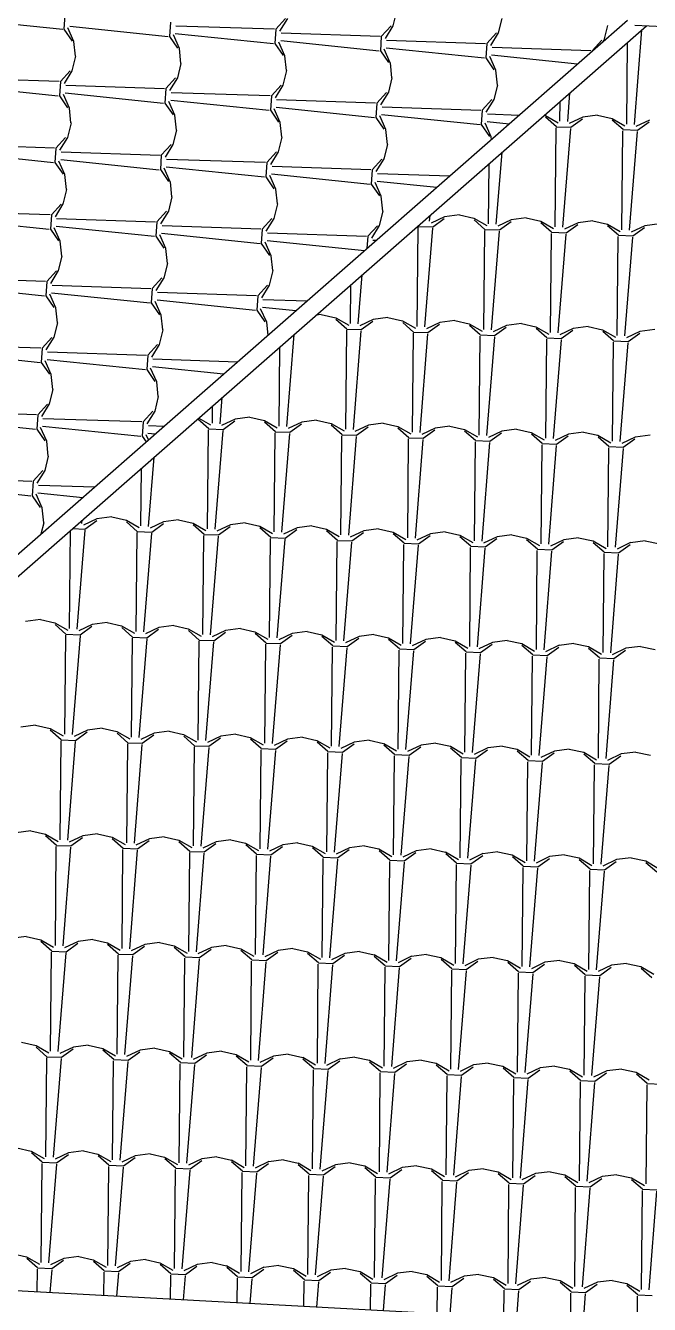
# Model space of a CAD drawing. Extents: x 1037 to 14540, y 1034 to 18285.
# Drawn here: x 6200 to 6424.3, y 1272.2 to 1731.7 of the extents above; entities that cross this region are included whole.
import ezdxf

# ---------------------------------------------------------------- set-up
doc = ezdxf.new("R2010")
doc.units = 0
doc.header["$LTSCALE"] = 100
doc.header["$MEASUREMENT"] = 0
doc.layers.get('0').update_dxf_attribs({"color": 240, "linetype": 'CONTINUOUS'})
doc.layers.add('proiezioni', color=252, linetype='CONTINUOUS')
doc.layers.add('retini copertura', color=32, linetype='CONTINUOUS')

# ---------------------------------------------------------------- blocks, each defined once
blk = doc.blocks.new('*X1851')
at = {"color": 0}
for p, q in [((8.3858, 17.3274), (8.7397, 17.2908)), ((8.7477, 17.3425), (8.7441, 17.2909)), ((9.5059, 17.2908), (9.5407, 17.329)), ((9.5474, 17.3294), (9.5192, 17.2838)), ((9.9394, 17.3556), (9.9265, 17.3035)), ((10.3185, 17.3297), (10.3056, 17.2776)), ((8.7441, 17.2909), (8.7734, 17.2483)), ((8.78, 17.247), (8.7582, 17.2961)), ((8.7649, 17.3016), (9.1188, 17.2649)), ((9.1268, 17.3166), (9.1233, 17.265)), ((9.1457, 17.3033), (9.5013, 17.2916)), ((9.5059, 17.2908), (9.5024, 17.2392)), ((9.5249, 17.2775), (9.8804, 17.2657)), ((9.885, 17.2649), (9.9198, 17.3032)), ((9.9265, 17.3035), (9.8983, 17.2579)), ((10.2641, 17.2391), (10.2989, 17.2773)), ((10.3056, 17.2777), (10.2774, 17.232)), ((10.6976, 17.3039), (10.6848, 17.2518)), ((8.7857, 17.1937), (8.78, 17.247)), ((9.1233, 17.265), (9.1525, 17.2224)), ((9.1591, 17.2212), (9.1374, 17.2702)), ((9.1441, 17.2757), (9.4979, 17.2391)), ((9.5024, 17.2392), (9.5316, 17.1965)), ((9.5382, 17.1953), (9.5165, 17.2444)), ((9.5232, 17.2499), (9.877, 17.2132)), ((9.885, 17.2649), (9.8815, 17.2133)), ((9.904, 17.2516), (10.2595, 17.2399)), ((10.2641, 17.2391), (10.2606, 17.1875)), ((10.6433, 17.2132), (10.6781, 17.2515)), ((10.6847, 17.2518), (10.6803, 17.2446)), ((8.7857, 17.1937), (8.7728, 17.1416)), ((9.1648, 17.1679), (9.1591, 17.2212)), ((9.5439, 17.142), (9.5382, 17.1953)), ((9.8815, 17.2133), (9.9108, 17.1707)), ((9.9173, 17.1695), (9.8956, 17.2185)), ((9.9023, 17.224), (10.2561, 17.1874)), ((10.2606, 17.1875), (10.2899, 17.1448)), ((10.2965, 17.1436), (10.2747, 17.1926)), ((10.2814, 17.1982), (10.5906, 17.1661)), ((10.2831, 17.2258), (10.6386, 17.214)), ((10.6433, 17.2132), (10.6432, 17.2121)), ((8.7313, 17.103), (8.7661, 17.1413)), ((8.7728, 17.1416), (8.7446, 17.096)), ((9.1648, 17.1678), (9.1519, 17.1158)), ((9.5439, 17.142), (9.5311, 17.0899)), ((9.923, 17.1161), (9.9174, 17.1695)), ((10.3022, 17.0903), (10.2965, 17.1436)), ((8.3712, 17.1156), (8.7267, 17.1038)), ((8.7313, 17.1031), (8.7278, 17.0515)), ((9.1105, 17.0772), (9.1452, 17.1155)), ((9.1519, 17.1158), (9.1237, 17.0702)), ((9.923, 17.1161), (9.9102, 17.0641)), ((8.3695, 17.088), (8.7233, 17.0514)), ((8.7278, 17.0515), (8.7571, 17.0088)), ((8.7636, 17.0076), (8.7419, 17.0566)), ((8.7486, 17.0621), (9.1025, 17.0255)), ((8.7503, 17.0897), (9.1058, 17.078)), ((9.1104, 17.0772), (9.1069, 17.0256)), ((9.1294, 17.0639), (9.4849, 17.0521)), ((9.4896, 17.0513), (9.486, 16.9997)), ((9.4896, 17.0513), (9.5244, 17.0896)), ((9.531, 17.0899), (9.5028, 17.0443)), ((9.8687, 17.0255), (9.9035, 17.0637)), ((9.9102, 17.0641), (9.8819, 17.0185)), ((10.3022, 17.0903), (10.2893, 17.0382)), ((8.7693, 16.9543), (8.7637, 17.0076)), ((9.1069, 17.0256), (9.1362, 16.983)), ((9.1428, 16.9817), (9.121, 17.0308)), ((9.1277, 17.0363), (9.4816, 16.9996)), ((9.5219, 16.9559), (9.5001, 17.0049)), ((9.5069, 17.0104), (9.8607, 16.9738)), ((9.5085, 17.038), (9.8641, 17.0263)), ((9.8687, 17.0255), (9.8652, 16.9739)), ((9.8876, 17.0122), (10.2432, 17.0004)), ((10.2478, 16.9996), (10.2826, 17.0379)), ((10.2893, 17.0382), (10.2611, 16.9926)), ((9.1485, 16.9284), (9.1428, 16.9817)), ((9.486, 16.9997), (9.5153, 16.9571)), ((9.5276, 16.9025), (9.5219, 16.9559)), ((9.8652, 16.9739), (9.8944, 16.9312)), ((9.901, 16.93), (9.8793, 16.9791)), ((9.886, 16.9846), (10.2398, 16.9479)), ((10.2478, 16.9996), (10.2443, 16.948)), ((10.2651, 16.9587), (10.3444, 16.9505)), ((10.2668, 16.9863), (10.381, 16.9825)), ((8.7694, 16.9543), (8.7565, 16.9022)), ((9.1485, 16.9284), (9.1356, 16.8763)), ((9.9067, 16.8767), (9.901, 16.93)), ((10.2443, 16.948), (10.2736, 16.9054)), ((10.2801, 16.9042), (10.2584, 16.9532)), ((8.3548, 16.8762), (8.7104, 16.8644)), ((8.715, 16.8636), (8.7115, 16.812)), ((8.715, 16.8636), (8.7498, 16.9019)), ((8.7565, 16.9022), (8.7283, 16.8566)), ((9.0941, 16.8377), (9.1289, 16.876)), ((9.1356, 16.8763), (9.1074, 16.8307)), ((9.5276, 16.9025), (9.5147, 16.8505)), ((9.9067, 16.8767), (9.8939, 16.8246)), ((10.2811, 16.8951), (10.2802, 16.9042)), ((8.3532, 16.8486), (8.707, 16.8119)), ((8.7473, 16.7682), (8.7256, 16.8172)), ((8.7323, 16.8227), (9.0861, 16.7861)), ((8.7339, 16.8503), (9.0895, 16.8386)), ((9.0941, 16.8378), (9.0906, 16.7862)), ((9.1131, 16.8244), (9.4686, 16.8127)), ((9.4732, 16.8119), (9.508, 16.8502)), ((9.5147, 16.8505), (9.4865, 16.8049)), ((9.8524, 16.786), (9.8872, 16.8243)), ((9.8938, 16.8246), (9.8656, 16.779)), ((8.7115, 16.812), (8.7407, 16.7694)), ((9.0906, 16.7862), (9.1199, 16.7435)), ((9.1264, 16.7423), (9.1047, 16.7913)), ((9.1114, 16.7968), (9.4653, 16.7602)), ((9.4732, 16.8119), (9.4697, 16.7603)), ((9.4922, 16.7986), (9.8477, 16.7868)), ((9.8524, 16.786), (9.8488, 16.7344)), ((9.8713, 16.7727), (10.1315, 16.7641)), ((8.753, 16.7148), (8.7473, 16.7682)), ((9.1321, 16.689), (9.1265, 16.7423)), ((9.4697, 16.7603), (9.499, 16.7177)), ((9.5056, 16.7164), (9.4838, 16.7655)), ((9.4905, 16.771), (9.8444, 16.7343)), ((9.8488, 16.7344), (9.8781, 16.6918)), ((9.8847, 16.6906), (9.8629, 16.7396)), ((9.8697, 16.7451), (10.0844, 16.7229)), ((8.753, 16.7148), (8.7402, 16.6627)), ((9.1321, 16.689), (9.1193, 16.6369)), ((9.5113, 16.6631), (9.5056, 16.7164)), ((9.8904, 16.6372), (9.8847, 16.6906)), ((8.3385, 16.6367), (8.694, 16.625)), ((8.6987, 16.6242), (8.7335, 16.6624)), ((8.7401, 16.6628), (8.7119, 16.6171)), ((9.0778, 16.5983), (9.1126, 16.6366)), ((9.1193, 16.6369), (9.091, 16.5913)), ((9.5113, 16.6631), (9.4984, 16.611)), ((9.8904, 16.6372), (9.8775, 16.5852)), ((8.3369, 16.6091), (8.6907, 16.5725)), ((8.6987, 16.6242), (8.6952, 16.5726)), ((8.7176, 16.6109), (9.0731, 16.5991)), ((9.0778, 16.5983), (9.0743, 16.5467)), ((9.4569, 16.5724), (9.4917, 16.6107)), ((9.4984, 16.611), (9.4702, 16.5654)), ((8.6951, 16.5726), (8.7244, 16.5299)), ((8.731, 16.5287), (8.7092, 16.5777)), ((8.716, 16.5833), (9.0698, 16.5466)), ((9.0743, 16.5467), (9.1035, 16.5041)), ((9.1101, 16.5029), (9.0884, 16.5519)), ((9.0951, 16.5574), (9.4489, 16.5208)), ((9.0967, 16.585), (9.4523, 16.5733)), ((9.4569, 16.5725), (9.4534, 16.5209)), ((9.4758, 16.5591), (9.8314, 16.5474)), ((9.836, 16.5466), (9.833, 16.5028)), ((9.836, 16.5466), (9.8708, 16.5849)), ((9.8775, 16.5852), (9.8493, 16.5396)), ((8.7367, 16.4754), (8.731, 16.5287)), ((9.1158, 16.4495), (9.1101, 16.5029)), ((9.4534, 16.5209), (9.4827, 16.4782)), ((9.4892, 16.477), (9.4675, 16.526)), ((9.4742, 16.5315), (9.8245, 16.4953)), ((9.855, 16.5333), (9.8674, 16.5329)), ((8.7367, 16.4754), (8.7238, 16.4233)), ((9.4949, 16.4237), (9.4892, 16.477)), ((8.6823, 16.3847), (8.7171, 16.423)), ((8.7238, 16.4233), (8.6956, 16.3777)), ((9.1158, 16.4495), (9.1029, 16.3974)), ((9.4949, 16.4237), (9.4821, 16.3716)), ((8.3205, 16.3697), (8.6744, 16.333)), ((8.3222, 16.3973), (8.6777, 16.3855)), ((8.6823, 16.3847), (8.6788, 16.3331)), ((8.7013, 16.3714), (9.0568, 16.3597)), ((9.0615, 16.3589), (9.0579, 16.3073)), ((9.0615, 16.3589), (9.0963, 16.3971)), ((9.1029, 16.3975), (9.0747, 16.3518)), ((9.4406, 16.333), (9.4754, 16.3713)), ((9.482, 16.3716), (9.4538, 16.326)), ((8.6788, 16.3331), (8.7081, 16.2905)), ((8.7147, 16.2893), (8.6929, 16.3383)), ((8.6996, 16.3438), (9.0535, 16.3072)), ((9.0938, 16.2634), (9.072, 16.3124)), ((9.0788, 16.318), (9.4326, 16.2813)), ((9.0804, 16.3456), (9.4359, 16.3338)), ((9.4406, 16.333), (9.4371, 16.2814)), ((9.4595, 16.3197), (9.618, 16.3145)), ((8.7203, 16.2359), (8.7147, 16.2893)), ((9.0579, 16.3073), (9.0872, 16.2646)), ((9.4371, 16.2814), (9.4663, 16.2388)), ((9.4729, 16.2376), (9.4511, 16.2866)), ((9.4579, 16.2921), (9.5782, 16.2796)), ((8.7204, 16.2359), (8.7075, 16.1839)), ((9.0995, 16.2101), (9.0938, 16.2634)), ((9.4778, 16.1917), (9.4729, 16.2376)), ((8.666, 16.1453), (8.7008, 16.1835)), ((8.7075, 16.1839), (8.6793, 16.1383)), ((9.0995, 16.2101), (9.0866, 16.158)), ((8.3042, 16.1302), (8.658, 16.0936)), ((8.3058, 16.1578), (8.6614, 16.1461)), ((8.666, 16.1453), (8.6625, 16.0937)), ((8.6849, 16.132), (9.0405, 16.1202)), ((9.0451, 16.1194), (9.0799, 16.1577)), ((9.0866, 16.158), (9.0584, 16.1124)), ((8.6625, 16.0937), (8.6918, 16.051)), ((8.6983, 16.0498), (8.6766, 16.0989)), ((8.6833, 16.1044), (9.0372, 16.0677)), ((9.0451, 16.1194), (9.0416, 16.0678)), ((9.0641, 16.1061), (9.3685, 16.0961)), ((8.704, 15.9965), (8.6983, 16.0498)), ((9.0416, 16.0678), (9.0709, 16.0252)), ((9.0774, 16.024), (9.0557, 16.073)), ((9.0624, 16.0785), (9.3182, 16.052)), ((8.704, 15.9965), (8.6912, 15.9444)), ((9.0831, 15.9706), (9.0775, 16.024)), ((8.6911, 15.9444), (8.6629, 15.8988)), ((9.0832, 15.9706), (9.0703, 15.9186)), ((8.2895, 15.9184), (8.645, 15.9066)), ((8.6497, 15.9058), (8.6462, 15.8542)), ((8.6497, 15.9058), (8.6845, 15.9441)), ((9.0288, 15.88), (9.0636, 15.9182)), ((9.0703, 15.9186), (9.0421, 15.873)), ((8.2879, 15.8908), (8.6417, 15.8542)), ((8.6462, 15.8542), (8.6754, 15.8116)), ((8.682, 15.8104), (8.6602, 15.8594)), ((8.667, 15.8649), (9.0208, 15.8283)), ((8.6686, 15.8925), (9.0241, 15.8808)), ((9.0288, 15.88), (9.0253, 15.8284)), ((9.0477, 15.8667), (9.1044, 15.8648)), ((8.6877, 15.757), (8.682, 15.8104)), ((9.0253, 15.8284), (9.0394, 15.8079)), ((9.0476, 15.815), (9.0394, 15.8336)), ((9.0461, 15.8391), (9.072, 15.8364)), ((8.6877, 15.757), (8.6748, 15.705)), ((8.2731, 15.6789), (8.6287, 15.6672)), ((8.6334, 15.6664), (8.6681, 15.7047)), ((8.6748, 15.705), (8.6466, 15.6594)), ((8.2716, 15.6513), (8.6254, 15.6147)), ((8.6333, 15.6664), (8.6298, 15.6148)), ((8.6507, 15.6255), (8.812, 15.6088)), ((8.6523, 15.6531), (8.855, 15.6464)), ((8.6298, 15.6148), (8.6591, 15.5722)), ((8.6657, 15.5709), (8.6439, 15.62)), ((8.6714, 15.5176), (8.6657, 15.5709)), ((8.6714, 15.5176), (8.6613, 15.4768))]:
    blk.add_line(p, q, dxfattribs=at)
blk = doc.blocks.new('*X1853')
at = {"color": 0}
for p, q in [((10.7946, 16.948), (10.8219, 17.2888)), ((10.767, 16.9493), (10.7698, 17.2433)), ((10.5549, 16.9588), (10.5631, 17.0623)), ((10.5272, 16.96), (10.5279, 17.0315)), ((10.4714, 16.9819), (10.4748, 16.9812)), ((10.4748, 16.9812), (10.5211, 16.954)), ((10.5143, 16.9406), (10.4752, 16.9745)), ((10.609, 16.9752), (10.5605, 16.9523)), ((10.566, 16.9383), (10.6079, 16.9686)), ((10.6622, 16.9821), (10.609, 16.9752)), ((10.6622, 16.9821), (10.7145, 16.9704)), ((10.7145, 16.9704), (10.7608, 16.9433)), ((10.7541, 16.9299), (10.715, 16.9638)), ((10.8488, 16.9644), (10.8003, 16.9416)), ((10.8058, 16.9276), (10.8477, 16.9578)), ((10.5103, 16.5804), (10.5137, 16.9361)), ((10.5143, 16.9406), (10.566, 16.9383)), ((10.5379, 16.5791), (10.5662, 16.9337)), ((10.75, 16.5697), (10.7534, 16.9254)), ((10.7541, 16.9299), (10.8058, 16.9276)), ((10.7776, 16.5684), (10.806, 16.923)), ((10.2981, 16.5899), (10.3188, 16.8484)), ((10.2705, 16.5911), (10.2726, 16.8079)), ((10.0584, 16.6006), (10.0601, 16.6218)), ((10.1125, 16.617), (10.064, 16.5941)), ((10.0695, 16.5801), (10.1114, 16.6104)), ((10.1657, 16.6239), (10.1125, 16.617)), ((10.1657, 16.6239), (10.218, 16.6123)), ((10.218, 16.6123), (10.2643, 16.5852)), ((10.2576, 16.5717), (10.2185, 16.6056)), ((10.3523, 16.6063), (10.3037, 16.5834)), ((10.3092, 16.5694), (10.3512, 16.5997)), ((10.4054, 16.6132), (10.3523, 16.6063)), ((10.4054, 16.6132), (10.4578, 16.6015)), ((10.4578, 16.6016), (10.5041, 16.5744)), ((10.4973, 16.561), (10.4583, 16.5949)), ((10.592, 16.5956), (10.5435, 16.5727)), ((10.549, 16.5587), (10.591, 16.589)), ((10.6452, 16.6025), (10.592, 16.5955)), ((10.6452, 16.6025), (10.6976, 16.5908)), ((10.6976, 16.5908), (10.7438, 16.5637)), ((10.885, 16.5917), (10.8318, 16.5848)), ((10.0138, 16.2222), (10.0172, 16.578)), ((10.0178, 16.5825), (10.0165, 16.5836)), ((10.0178, 16.5825), (10.0695, 16.5802)), ((10.0414, 16.221), (10.0697, 16.5756)), ((10.2535, 16.2115), (10.2569, 16.5672)), ((10.2576, 16.5717), (10.3092, 16.5694)), ((10.2811, 16.2102), (10.3095, 16.5648)), ((10.4933, 16.2008), (10.4967, 16.5565)), ((10.4973, 16.561), (10.549, 16.5587)), ((10.5209, 16.1995), (10.5492, 16.5541)), ((10.7371, 16.5503), (10.698, 16.5842)), ((10.733, 16.19), (10.7365, 16.5458)), ((10.7371, 16.5503), (10.7888, 16.548)), ((10.7606, 16.1888), (10.789, 16.5434)), ((10.8318, 16.5848), (10.7833, 16.5619)), ((10.7888, 16.548), (10.8307, 16.5782)), ((9.8016, 16.2317), (9.8157, 16.4079)), ((9.774, 16.233), (9.7753, 16.3725)), ((9.6692, 16.2658), (9.6507, 16.2633)), ((9.6692, 16.2658), (9.7215, 16.2541)), ((9.7215, 16.2541), (9.7678, 16.227)), ((9.7611, 16.2136), (9.722, 16.2474)), ((9.8557, 16.2481), (9.8072, 16.2252)), ((9.8127, 16.2113), (9.8547, 16.2415)), ((9.9089, 16.255), (9.8558, 16.2481)), ((9.9089, 16.255), (9.9613, 16.2434)), ((9.9613, 16.2434), (10.0076, 16.2163)), ((10.0008, 16.2028), (9.9618, 16.2367)), ((10.0955, 16.2374), (10.047, 16.2145)), ((10.0525, 16.2005), (10.0944, 16.2308)), ((10.1487, 16.2443), (10.0955, 16.2374)), ((10.1487, 16.2443), (10.2011, 16.2327)), ((10.2011, 16.2327), (10.2473, 16.2055)), ((10.2406, 16.1921), (10.2015, 16.226)), ((10.3353, 16.2267), (10.2868, 16.2038)), ((10.2923, 16.1898), (10.3342, 16.2201)), ((10.3885, 16.2336), (10.3353, 16.2266)), ((10.3885, 16.2336), (10.4408, 16.2219)), ((10.4408, 16.2219), (10.4871, 16.1948)), ((10.6282, 16.2228), (10.575, 16.2159)), ((10.6282, 16.2228), (10.6806, 16.2112)), ((9.5449, 15.8628), (9.5713, 16.1939)), ((9.757, 15.8533), (9.7604, 16.2091)), ((9.7611, 16.2136), (9.8127, 16.2113)), ((9.7846, 15.8521), (9.813, 16.2067)), ((9.9968, 15.8426), (10.0002, 16.1983)), ((10.0008, 16.2028), (10.0525, 16.2005)), ((10.0244, 15.8413), (10.0527, 16.1959)), ((10.2365, 15.8319), (10.24, 16.1876)), ((10.2406, 16.1921), (10.2923, 16.1898)), ((10.2641, 15.8306), (10.2925, 16.1852)), ((10.4804, 16.1814), (10.4413, 16.2153)), ((10.4763, 15.8212), (10.4797, 16.1769)), ((10.4804, 16.1814), (10.532, 16.1791)), ((10.5039, 15.8199), (10.5323, 16.1745)), ((10.575, 16.2159), (10.5265, 16.193)), ((10.532, 16.1791), (10.574, 16.2093)), ((10.6806, 16.2112), (10.7268, 16.1841)), ((10.7201, 16.1707), (10.681, 16.2045)), ((10.8148, 16.2052), (10.7663, 16.1823)), ((10.7718, 16.1683), (10.8137, 16.1986)), ((10.868, 16.2121), (10.8148, 16.2052)), ((9.5173, 15.8641), (9.52, 16.149)), ((10.7161, 15.8104), (10.7195, 16.1661)), ((10.7201, 16.1707), (10.7718, 16.1683)), ((10.7437, 15.8092), (10.772, 16.1638)), ((9.3051, 15.8735), (9.3126, 15.9674)), ((9.2775, 15.8748), (9.2781, 15.9371)), ((9.2646, 15.8554), (9.2255, 15.8893)), ((9.2286, 15.8938), (9.2713, 15.8688)), ((9.2646, 15.8554), (9.3162, 15.8531)), ((9.3592, 15.8899), (9.3107, 15.8671)), ((9.3162, 15.8531), (9.3582, 15.8833)), ((9.4124, 15.8969), (9.3592, 15.8899)), ((9.4124, 15.8969), (9.4648, 15.8852)), ((9.4648, 15.8852), (9.5111, 15.8581)), ((9.5043, 15.8447), (9.4653, 15.8786)), ((9.599, 15.8792), (9.5505, 15.8563)), ((9.556, 15.8424), (9.5979, 15.8726)), ((9.6522, 15.8861), (9.599, 15.8792)), ((9.6522, 15.8861), (9.7045, 15.8745)), ((9.7046, 15.8745), (9.7508, 15.8474)), ((9.7441, 15.8339), (9.705, 15.8678)), ((9.8388, 15.8685), (9.7903, 15.8456)), ((9.7958, 15.8316), (9.8377, 15.8619)), ((9.892, 15.8754), (9.8388, 15.8685)), ((9.8919, 15.8754), (9.9443, 15.8638)), ((9.9443, 15.8638), (9.9906, 15.8366)), ((9.9838, 15.8232), (9.9448, 15.8571)), ((10.0785, 15.8578), (10.03, 15.8349)), ((10.1317, 15.8647), (10.0785, 15.8578)), ((10.1317, 15.8647), (10.1841, 15.853)), ((10.1841, 15.853), (10.2303, 15.8259)), ((10.3715, 15.8539), (10.3183, 15.847)), ((10.3715, 15.8539), (10.4238, 15.8423)), ((9.2605, 15.4952), (9.2639, 15.8509)), ((9.2881, 15.4939), (9.3165, 15.8485)), ((9.5003, 15.4845), (9.5037, 15.8402)), ((9.5043, 15.8447), (9.556, 15.8424)), ((9.5279, 15.4832), (9.5562, 15.8378)), ((9.74, 15.4737), (9.7435, 15.8294)), ((9.7441, 15.8339), (9.7958, 15.8316)), ((9.7676, 15.4724), (9.796, 15.827)), ((9.9798, 15.463), (9.9832, 15.8187)), ((9.9838, 15.8232), (10.0355, 15.8209)), ((10.0074, 15.4617), (10.0358, 15.8163)), ((10.0355, 15.8209), (10.0775, 15.8512)), ((10.2236, 15.8125), (10.1845, 15.8464)), ((10.2195, 15.4523), (10.223, 15.808)), ((10.2236, 15.8125), (10.2753, 15.8102)), ((10.3183, 15.847), (10.2698, 15.8241)), ((10.2753, 15.8102), (10.3172, 15.8404)), ((10.4238, 15.8423), (10.4701, 15.8152)), ((10.4634, 15.8018), (10.4243, 15.8356)), ((10.558, 15.8363), (10.5095, 15.8134)), ((10.515, 15.7995), (10.557, 15.8297)), ((10.6112, 15.8432), (10.558, 15.8363)), ((10.6112, 15.8432), (10.6636, 15.8316)), ((10.6636, 15.8316), (10.7099, 15.8045)), ((10.7031, 15.791), (10.6641, 15.8249)), ((10.7978, 15.8256), (10.7493, 15.8027)), ((10.7548, 15.7887), (10.7967, 15.819)), ((10.851, 15.8325), (10.7978, 15.8256)), ((10.2472, 15.451), (10.2755, 15.8056)), ((10.4593, 15.4415), (10.4627, 15.7972)), ((10.4634, 15.8018), (10.515, 15.7995)), ((10.4869, 15.4403), (10.5153, 15.7949)), ((10.6991, 15.4308), (10.7025, 15.7865)), ((10.7031, 15.791), (10.7548, 15.7887)), ((10.7267, 15.4296), (10.755, 15.7842)), ((9.0484, 15.5046), (9.0683, 15.7534)), ((9.0208, 15.5059), (9.0228, 15.7136)), ((8.8627, 15.5318), (8.8142, 15.5089)), ((8.9159, 15.5387), (8.8627, 15.5318)), ((8.9159, 15.5387), (8.9683, 15.527)), ((8.764, 15.137), (8.7674, 15.49)), ((8.7753, 15.4969), (8.8197, 15.4949)), ((8.7916, 15.1357), (8.82, 15.4903)), ((8.8086, 15.5153), (8.8095, 15.5269)), ((8.8197, 15.4949), (8.8617, 15.5252)), ((8.9683, 15.5271), (9.0146, 15.4999)), ((9.0078, 15.4865), (8.9687, 15.5204)), ((9.0078, 15.4865), (9.0595, 15.4842)), ((9.1025, 15.5211), (9.054, 15.4982)), ((9.0595, 15.4842), (9.1014, 15.5145)), ((9.1557, 15.528), (9.1025, 15.521)), ((9.1557, 15.528), (9.208, 15.5163)), ((9.208, 15.5163), (9.2543, 15.4892)), ((9.2476, 15.4758), (9.2085, 15.5097)), ((9.3423, 15.5103), (9.2938, 15.4874)), ((9.2993, 15.4735), (9.3412, 15.5037)), ((9.3954, 15.5172), (9.3423, 15.5103)), ((9.3954, 15.5172), (9.4478, 15.5056)), ((9.4478, 15.5056), (9.4941, 15.4785)), ((9.4873, 15.4651), (9.4483, 15.4989)), ((9.582, 15.4996), (9.5335, 15.4767)), ((9.539, 15.4627), (9.581, 15.493)), ((9.6352, 15.5065), (9.582, 15.4996)), ((9.6352, 15.5065), (9.6876, 15.4949)), ((9.6876, 15.4949), (9.7338, 15.4677)), ((9.7271, 15.4543), (9.688, 15.4882)), ((9.8218, 15.4889), (9.7733, 15.466)), ((9.875, 15.4958), (9.8218, 15.4889)), ((9.875, 15.4958), (9.9273, 15.4841)), ((10.1147, 15.4851), (10.0615, 15.4781)), ((10.1147, 15.4851), (10.1671, 15.4734)), ((9.0038, 15.1263), (9.0072, 15.482)), ((9.0314, 15.125), (9.0597, 15.4796)), ((9.2435, 15.1156), (9.247, 15.4713)), ((9.2476, 15.4758), (9.2993, 15.4735)), ((9.2711, 15.1143), (9.2995, 15.4689)), ((9.4833, 15.1048), (9.4867, 15.4606)), ((9.4873, 15.4651), (9.539, 15.4627)), ((9.5109, 15.1035), (9.5393, 15.4581)), ((9.723, 15.0941), (9.7265, 15.4498)), ((9.7271, 15.4543), (9.7788, 15.452)), ((9.7507, 15.0928), (9.779, 15.4474)), ((9.7788, 15.452), (9.8207, 15.4823)), ((9.9273, 15.4841), (9.9736, 15.457)), ((9.9669, 15.4436), (9.9278, 15.4775)), ((9.9628, 15.0834), (9.9662, 15.4391)), ((9.9669, 15.4436), (10.0185, 15.4413)), ((10.0615, 15.4781), (10.013, 15.4553)), ((10.0185, 15.4413), (10.0605, 15.4715)), ((10.1671, 15.4734), (10.2134, 15.4463)), ((10.2066, 15.4329), (10.1675, 15.4668)), ((10.3013, 15.4674), (10.2528, 15.4445)), ((10.2583, 15.4306), (10.3002, 15.4608)), ((10.3545, 15.4743), (10.3013, 15.4674)), ((10.3545, 15.4743), (10.4068, 15.4627)), ((10.4068, 15.4627), (10.4531, 15.4356)), ((10.4464, 15.4221), (10.4073, 15.456)), ((10.5411, 15.4567), (10.4926, 15.4338)), ((10.4981, 15.4198), (10.54, 15.4501)), ((10.5942, 15.4636), (10.5411, 15.4567)), ((10.5942, 15.4636), (10.6466, 15.452)), ((10.6466, 15.452), (10.6929, 15.4248)), ((10.6861, 15.4114), (10.6471, 15.4453)), ((10.7808, 15.446), (10.7323, 15.4231)), ((10.7378, 15.4091), (10.7798, 15.4394)), ((10.834, 15.4529), (10.7808, 15.4459)), ((10.834, 15.4529), (10.8864, 15.4412)), ((9.9904, 15.0821), (10.0188, 15.4367)), ((10.2026, 15.0726), (10.206, 15.4284)), ((10.2066, 15.4329), (10.2583, 15.4306)), ((10.2302, 15.0714), (10.2585, 15.426)), ((10.4423, 15.0619), (10.4458, 15.4176)), ((10.4464, 15.4221), (10.4981, 15.4198)), ((10.4699, 15.0607), (10.4983, 15.4153)), ((10.6821, 15.0512), (10.6855, 15.4069)), ((10.6861, 15.4114), (10.7378, 15.4091)), ((10.7097, 15.0499), (10.738, 15.4045)), ((8.6592, 15.1698), (8.606, 15.1629)), ((8.6592, 15.1698), (8.7115, 15.1581)), ((8.7115, 15.1582), (8.7578, 15.131)), ((8.7511, 15.1176), (8.712, 15.1515)), ((8.7511, 15.1176), (8.8027, 15.1153)), ((8.8458, 15.1522), (8.7972, 15.1293)), ((8.8027, 15.1153), (8.8447, 15.1456)), ((8.8989, 15.1591), (8.8458, 15.1521)), ((8.8989, 15.1591), (8.9513, 15.1474)), ((8.9513, 15.1474), (8.9976, 15.1203)), ((8.9908, 15.1069), (8.9518, 15.1408)), ((9.0855, 15.1414), (9.037, 15.1185)), ((9.0425, 15.1046), (9.0845, 15.1348)), ((9.1387, 15.1483), (9.0855, 15.1414)), ((9.1387, 15.1483), (9.1911, 15.1367)), ((9.1911, 15.1367), (9.2373, 15.1096)), ((9.2306, 15.0962), (9.1915, 15.13)), ((9.3253, 15.1307), (9.2768, 15.1078)), ((9.2823, 15.0938), (9.3242, 15.1241)), ((9.3785, 15.1376), (9.3253, 15.1307)), ((9.3785, 15.1376), (9.4308, 15.126)), ((9.4308, 15.126), (9.4771, 15.0989)), ((9.4704, 15.0854), (9.4313, 15.1193)), ((9.565, 15.12), (9.5165, 15.0971)), ((9.6182, 15.1269), (9.565, 15.12)), ((9.6182, 15.1269), (9.6706, 15.1152)), ((8.747, 14.7574), (8.7505, 15.1131)), ((8.7746, 14.7561), (8.803, 15.1107)), ((8.9868, 14.7467), (8.9902, 15.1024)), ((8.9908, 15.1069), (9.0425, 15.1046)), ((9.0144, 14.7454), (9.0428, 15.1)), ((9.2265, 14.736), (9.23, 15.0917)), ((9.2306, 15.0962), (9.2823, 15.0939)), ((9.2542, 14.7346), (9.2825, 15.0892)), ((9.4663, 14.7252), (9.4697, 15.0809)), ((9.4704, 15.0854), (9.522, 15.0831)), ((9.4939, 14.7239), (9.5223, 15.0785)), ((9.522, 15.0831), (9.564, 15.1134)), ((9.6706, 15.1153), (9.7169, 15.0881)), ((9.7101, 15.0747), (9.671, 15.1086)), ((9.7101, 15.0747), (9.7618, 15.0724)), ((9.8048, 15.1093), (9.7563, 15.0864)), ((9.7618, 15.0724), (9.8037, 15.1027)), ((9.858, 15.1162), (9.8048, 15.1092)), ((9.858, 15.1162), (9.9103, 15.1045)), ((9.9103, 15.1045), (9.9566, 15.0774)), ((9.9499, 15.064), (9.9108, 15.0979)), ((10.0446, 15.0985), (9.996, 15.0756)), ((10.0016, 15.0617), (10.0435, 15.0919)), ((10.0977, 15.1054), (10.0446, 15.0985)), ((10.0977, 15.1054), (10.1501, 15.0938)), ((10.1501, 15.0938), (10.1964, 15.0667)), ((10.1896, 15.0533), (10.1506, 15.0871)), ((10.2843, 15.0878), (10.2358, 15.0649)), ((10.2413, 15.0509), (10.2833, 15.0812)), ((10.3375, 15.0947), (10.2843, 15.0878)), ((10.3375, 15.0947), (10.3899, 15.0831)), ((10.3899, 15.0831), (10.4361, 15.0559)), ((10.4294, 15.0425), (10.3903, 15.0764)), ((10.5241, 15.0771), (10.4756, 15.0542)), ((10.5773, 15.084), (10.5241, 15.077)), ((10.5773, 15.084), (10.6296, 15.0723)), ((10.6296, 15.0723), (10.6759, 15.0452)), ((10.817, 15.0732), (10.7638, 15.0663)), ((10.817, 15.0732), (10.8694, 15.0616)), ((9.7061, 14.7145), (9.7095, 15.0702)), ((9.7337, 14.7132), (9.762, 15.0678)), ((9.9458, 14.7038), (9.9493, 15.0595)), ((9.9499, 15.064), (10.0015, 15.0617)), ((9.9734, 14.7025), (10.0018, 15.0571)), ((10.1856, 14.693), (10.189, 15.0487)), ((10.1896, 15.0533), (10.2413, 15.0509)), ((10.2132, 14.6918), (10.2415, 15.0464)), ((10.4253, 14.6823), (10.4288, 15.038)), ((10.4294, 15.0425), (10.4811, 15.0402)), ((10.4529, 14.681), (10.4813, 15.0356)), ((10.4811, 15.0402), (10.523, 15.0705)), ((10.6692, 15.0318), (10.6301, 15.0657)), ((10.6651, 14.6716), (10.6685, 15.0273)), ((10.6692, 15.0318), (10.7208, 15.0295)), ((10.7638, 15.0663), (10.7153, 15.0435)), ((10.7208, 15.0295), (10.7628, 15.0597)), ((10.6927, 14.6703), (10.7211, 15.0249)), ((8.6422, 14.7902), (8.589, 14.7832)), ((8.6422, 14.7902), (8.6945, 14.7785)), ((8.6946, 14.7785), (8.7408, 14.7514)), ((8.7341, 14.738), (8.695, 14.7719)), ((8.8288, 14.7725), (8.7803, 14.7497)), ((8.7858, 14.7357), (8.8277, 14.7659)), ((8.882, 14.7794), (8.8288, 14.7725)), ((8.8819, 14.7794), (8.9343, 14.7678)), ((8.9343, 14.7678), (8.9806, 14.7407)), ((8.9738, 14.7273), (8.9348, 14.7611)), ((9.0685, 14.7618), (9.02, 14.7389)), ((9.0255, 14.725), (9.0675, 14.7552)), ((9.1217, 14.7687), (9.0685, 14.7618)), ((9.1217, 14.7687), (9.1741, 14.7571)), ((9.1741, 14.7571), (9.2203, 14.73)), ((9.2136, 14.7165), (9.1745, 14.7504)), ((9.3083, 14.7511), (9.2598, 14.7282)), ((9.3615, 14.758), (9.3083, 14.7511)), ((9.3615, 14.758), (9.4138, 14.7463)), ((8.73, 14.3778), (8.7335, 14.7335)), ((8.7341, 14.738), (8.7858, 14.7357)), ((8.7577, 14.3765), (8.786, 14.7311)), ((8.9698, 14.3671), (8.9732, 14.7228)), ((8.9739, 14.7273), (9.0255, 14.725)), ((8.9974, 14.3658), (9.0258, 14.7204)), ((9.2096, 14.3563), (9.213, 14.712)), ((9.2136, 14.7165), (9.2653, 14.7142)), ((9.2372, 14.355), (9.2655, 14.7096)), ((9.2653, 14.7142), (9.3072, 14.7445)), ((9.4138, 14.7464), (9.4601, 14.7192)), ((9.4534, 14.7058), (9.4143, 14.7397)), ((9.4534, 14.7058), (9.505, 14.7035)), ((9.548, 14.7404), (9.4995, 14.7175)), ((9.505, 14.7035), (9.547, 14.7338)), ((9.6012, 14.7473), (9.5481, 14.7403)), ((9.6012, 14.7473), (9.6536, 14.7356)), ((9.6536, 14.7356), (9.6999, 14.7085)), ((9.6931, 14.6951), (9.6541, 14.729)), ((9.7878, 14.7296), (9.7393, 14.7067)), ((9.7448, 14.6928), (9.7868, 14.723)), ((9.841, 14.7365), (9.7878, 14.7296)), ((9.841, 14.7365), (9.8933, 14.7249)), ((9.8934, 14.7249), (9.9396, 14.6978)), ((9.9329, 14.6844), (9.8938, 14.7182)), ((10.0276, 14.7189), (9.9791, 14.696)), ((9.9846, 14.682), (10.0265, 14.7123)), ((10.0808, 14.7258), (10.0276, 14.7189)), ((10.0808, 14.7258), (10.1331, 14.7142)), ((10.1331, 14.7142), (10.1794, 14.687)), ((10.1726, 14.6736), (10.1336, 14.7075)), ((10.2673, 14.7082), (10.2188, 14.6853)), ((10.3205, 14.7151), (10.2673, 14.7082)), ((10.3205, 14.7151), (10.3729, 14.7034)), ((10.5603, 14.7043), (10.5071, 14.6974)), ((10.5603, 14.7043), (10.6126, 14.6927)), ((9.4493, 14.3456), (9.4527, 14.7013)), ((9.4769, 14.3443), (9.5053, 14.6989)), ((9.6891, 14.3349), (9.6925, 14.6906)), ((9.6931, 14.6951), (9.7448, 14.6928)), ((9.7167, 14.3336), (9.745, 14.6882)), ((9.9288, 14.3241), (9.9323, 14.6799)), ((9.9329, 14.6844), (9.9846, 14.682)), ((9.9564, 14.3229), (9.9848, 14.6775)), ((10.1686, 14.3134), (10.172, 14.6691)), ((10.1727, 14.6736), (10.2243, 14.6713)), ((10.1962, 14.3121), (10.2246, 14.6667)), ((10.2243, 14.6713), (10.2663, 14.7016)), ((10.3729, 14.7035), (10.4191, 14.6763)), ((10.4124, 14.6629), (10.3733, 14.6968)), ((10.4084, 14.3027), (10.4118, 14.6584)), ((10.4124, 14.6629), (10.4641, 14.6606)), ((10.5071, 14.6974), (10.4586, 14.6746)), ((10.4641, 14.6606), (10.506, 14.6908)), ((10.6126, 14.6927), (10.6589, 14.6656)), ((10.6522, 14.6522), (10.6131, 14.6861)), ((10.7468, 14.6867), (10.6983, 14.6638)), ((10.7038, 14.6499), (10.7458, 14.6801)), ((10.8, 14.6936), (10.7469, 14.6867)), ((10.8, 14.6936), (10.8524, 14.682)), ((10.436, 14.3014), (10.4643, 14.656)), ((10.6481, 14.2919), (10.6515, 14.6477)), ((10.6522, 14.6522), (10.7038, 14.6499)), ((10.6757, 14.2907), (10.7041, 14.6453)), ((8.6252, 14.4105), (8.572, 14.4036)), ((8.6252, 14.4105), (8.6776, 14.3989)), ((8.6776, 14.3989), (8.7238, 14.3718)), ((8.7171, 14.3584), (8.678, 14.3923)), ((8.8118, 14.3929), (8.7633, 14.37)), ((8.7688, 14.3561), (8.8107, 14.3863)), ((8.865, 14.3998), (8.8118, 14.3929)), ((8.865, 14.3998), (8.9173, 14.3882)), ((8.9173, 14.3882), (8.9636, 14.3611)), ((9.0515, 14.3822), (9.003, 14.3593)), ((9.1047, 14.3891), (9.0515, 14.3822)), ((9.1047, 14.3891), (9.1571, 14.3774)), ((8.7131, 13.9982), (8.7165, 14.3539)), ((8.7171, 14.3584), (8.7688, 14.3561)), ((8.7407, 13.9969), (8.769, 14.3515)), ((8.9569, 14.3476), (8.9178, 14.3815)), ((8.9528, 13.9874), (8.9562, 14.3432)), ((8.9569, 14.3477), (9.0085, 14.3453)), ((8.9804, 13.9861), (9.0088, 14.3407)), ((9.0085, 14.3453), (9.0505, 14.3756)), ((9.1571, 14.3775), (9.2034, 14.3503)), ((9.1966, 14.3369), (9.1575, 14.3708)), ((9.1966, 14.3369), (9.2483, 14.3346)), ((9.2913, 14.3715), (9.2428, 14.3486)), ((9.2483, 14.3346), (9.2902, 14.3649)), ((9.3445, 14.3784), (9.2913, 14.3714)), ((9.3445, 14.3784), (9.3968, 14.3667)), ((9.3969, 14.3667), (9.4431, 14.3396)), ((9.4364, 14.3262), (9.3973, 14.3601)), ((9.5311, 14.3607), (9.4826, 14.3378)), ((9.4881, 14.3239), (9.53, 14.3541)), ((9.5843, 14.3676), (9.5311, 14.3607)), ((9.5842, 14.3676), (9.6366, 14.356)), ((9.6366, 14.356), (9.6829, 14.3289)), ((9.6761, 14.3155), (9.6371, 14.3493)), ((9.7708, 14.35), (9.7223, 14.3271)), ((9.7278, 14.3132), (9.7698, 14.3434)), ((9.824, 14.3569), (9.7708, 14.35)), ((9.824, 14.3569), (9.8764, 14.3453)), ((9.8764, 14.3453), (9.9226, 14.3182)), ((9.9159, 14.3047), (9.8768, 14.3386)), ((10.0106, 14.3393), (9.9621, 14.3164)), ((10.0638, 14.3462), (10.0106, 14.3393)), ((10.0638, 14.3462), (10.1161, 14.3345)), ((9.1926, 13.9767), (9.196, 14.3324)), ((9.2202, 13.9754), (9.2485, 14.33)), ((9.4323, 13.966), (9.4358, 14.3217)), ((9.4364, 14.3262), (9.4881, 14.3239)), ((9.4599, 13.9647), (9.4883, 14.3193)), ((9.6721, 13.9552), (9.6755, 14.311)), ((9.6761, 14.3155), (9.7278, 14.3132)), ((9.6997, 13.954), (9.7281, 14.3086)), ((9.9119, 13.9445), (9.9153, 14.3002)), ((9.9159, 14.3047), (9.9676, 14.3024)), ((9.9395, 13.9432), (9.9678, 14.2978)), ((9.9676, 14.3024), (10.0095, 14.3327)), ((10.1161, 14.3346), (10.1624, 14.3074)), ((10.1557, 14.294), (10.1166, 14.3279)), ((10.1557, 14.294), (10.2073, 14.2917)), ((10.2503, 14.3286), (10.2018, 14.3057)), ((10.2073, 14.2917), (10.2493, 14.322)), ((10.3035, 14.3355), (10.2503, 14.3285)), ((10.3035, 14.3355), (10.3559, 14.3238)), ((10.3559, 14.3238), (10.4022, 14.2967)), ((10.3954, 14.2833), (10.3563, 14.3172)), ((10.4901, 14.3178), (10.4416, 14.2949)), ((10.4471, 14.281), (10.489, 14.3112)), ((10.5433, 14.3247), (10.4901, 14.3178)), ((10.5433, 14.3247), (10.5956, 14.3131)), ((10.5957, 14.3131), (10.6419, 14.286)), ((10.6352, 14.2726), (10.5961, 14.3064)), ((10.7299, 14.3071), (10.6814, 14.2842)), ((10.6869, 14.2702), (10.7288, 14.3005)), ((10.7831, 14.314), (10.7299, 14.3071)), ((10.783, 14.314), (10.8354, 14.3024)), ((10.8354, 14.3024), (10.8817, 14.2752)), ((10.8749, 14.2618), (10.8359, 14.2957)), ((10.1516, 13.9338), (10.155, 14.2895)), ((10.1792, 13.9325), (10.2076, 14.2871)), ((10.3914, 13.9231), (10.3948, 14.2788)), ((10.3954, 14.2833), (10.4471, 14.281)), ((10.419, 13.9218), (10.4473, 14.2764)), ((10.6311, 13.9123), (10.6346, 14.268)), ((10.6352, 14.2726), (10.6869, 14.2702)), ((10.6587, 13.9111), (10.6871, 14.2657)), ((8.6082, 14.0309), (8.555, 14.024)), ((8.6082, 14.0309), (8.6606, 14.0193)), ((8.6606, 14.0193), (8.7069, 13.9922)), ((8.848, 14.0202), (8.7948, 14.0133)), ((8.848, 14.0202), (8.9003, 14.0085)), ((8.7001, 13.9788), (8.661, 14.0126)), ((8.6961, 13.6186), (8.6995, 13.9743)), ((8.7001, 13.9788), (8.7518, 13.9764)), ((8.7237, 13.6172), (8.752, 13.9718)), ((8.7948, 14.0133), (8.7463, 13.9904)), ((8.7518, 13.9764), (8.7937, 14.0067)), ((8.9004, 14.0086), (8.9466, 13.9814)), ((8.9399, 13.968), (8.9008, 14.0019)), ((9.0346, 14.0026), (8.986, 13.9797)), ((8.9916, 13.9657), (9.0335, 13.996)), ((9.0877, 14.0095), (9.0346, 14.0025)), ((9.0877, 14.0095), (9.1401, 13.9978)), ((9.1401, 13.9978), (9.1864, 13.9707)), ((9.1796, 13.9573), (9.1406, 13.9912)), ((9.2743, 13.9918), (9.2258, 13.969)), ((9.2313, 13.955), (9.2733, 13.9852)), ((9.3275, 13.9987), (9.2743, 13.9918)), ((9.3275, 13.9987), (9.3799, 13.9871)), ((9.3799, 13.9871), (9.4261, 13.96)), ((9.4194, 13.9466), (9.3803, 13.9805)), ((9.5141, 13.9811), (9.4656, 13.9582)), ((9.4711, 13.9443), (9.513, 13.9745)), ((9.5673, 13.988), (9.5141, 13.9811)), ((9.5673, 13.988), (9.6196, 13.9764)), ((9.6196, 13.9764), (9.6659, 13.9493)), ((9.6592, 13.9358), (9.6201, 13.9697)), ((9.7538, 13.9704), (9.7053, 13.9475)), ((9.807, 13.9773), (9.7538, 13.9704)), ((9.807, 13.9773), (9.8594, 13.9656)), ((8.9358, 13.6078), (8.9393, 13.9635)), ((8.9399, 13.968), (8.9916, 13.9657)), ((8.9634, 13.6065), (8.9918, 13.9611)), ((9.1756, 13.5971), (9.179, 13.9528)), ((9.1796, 13.9573), (9.2313, 13.955)), ((9.2032, 13.5958), (9.2316, 13.9504)), ((9.4154, 13.5864), (9.4188, 13.9421)), ((9.4194, 13.9466), (9.4711, 13.9443)), ((9.443, 13.5851), (9.4713, 13.9397)), ((9.6551, 13.5756), (9.6585, 13.9313)), ((9.6592, 13.9358), (9.7108, 13.9335)), ((9.6827, 13.5743), (9.7111, 13.9289)), ((9.7108, 13.9335), (9.7528, 13.9638)), ((9.8594, 13.9657), (9.9057, 13.9385)), ((9.8989, 13.9251), (9.8598, 13.959)), ((9.8989, 13.9251), (9.9506, 13.9228)), ((9.9936, 13.9597), (9.9451, 13.9368)), ((9.9506, 13.9228), (9.9925, 13.9531)), ((10.0468, 13.9666), (9.9936, 13.9596)), ((10.0468, 13.9666), (10.0991, 13.9549)), ((10.0992, 13.9549), (10.1454, 13.9278)), ((10.1387, 13.9144), (10.0996, 13.9483)), ((10.2334, 13.9489), (10.1848, 13.926)), ((10.1904, 13.9121), (10.2323, 13.9423)), ((10.2865, 13.9558), (10.2334, 13.9489)), ((10.2865, 13.9558), (10.3389, 13.9442)), ((10.3389, 13.9442), (10.3852, 13.9171)), ((10.3784, 13.9037), (10.3394, 13.9375)), ((10.4731, 13.9382), (10.4246, 13.9153)), ((10.4301, 13.9013), (10.4721, 13.9316)), ((10.5263, 13.9451), (10.4731, 13.9382)), ((10.5263, 13.9451), (10.5787, 13.9335)), ((10.5787, 13.9335), (10.6249, 13.9064)), ((10.6182, 13.8929), (10.5791, 13.9268)), ((10.7129, 13.9275), (10.6644, 13.9046)), ((10.7661, 13.9344), (10.7129, 13.9275)), ((10.7661, 13.9344), (10.8184, 13.9227)), ((10.8184, 13.9228), (10.8647, 13.8956)), ((9.8949, 13.5649), (9.8983, 13.9206)), ((9.9225, 13.5636), (9.9508, 13.9182)), ((10.1346, 13.5542), (10.1381, 13.9099)), ((10.1387, 13.9144), (10.1904, 13.9121)), ((10.1622, 13.5529), (10.1906, 13.9075)), ((10.3744, 13.5434), (10.3778, 13.8991)), ((10.3784, 13.9037), (10.4301, 13.9014)), ((10.402, 13.5422), (10.4303, 13.8968)), ((10.6141, 13.5327), (10.6176, 13.8884)), ((10.6182, 13.8929), (10.6699, 13.8906)), ((10.6418, 13.5315), (10.6701, 13.8861)), ((10.6699, 13.8906), (10.7118, 13.9209)), ((10.858, 13.8822), (10.8189, 13.9161)), ((8.5912, 13.6513), (8.6436, 13.6397)), ((8.6436, 13.6397), (8.6899, 13.6126)), ((8.6831, 13.5991), (8.6441, 13.633)), ((8.7778, 13.6337), (8.7293, 13.6108)), ((8.7348, 13.5968), (8.7768, 13.6271)), ((8.831, 13.6406), (8.7778, 13.6336)), ((8.831, 13.6406), (8.8833, 13.6289)), ((8.8834, 13.629), (8.9296, 13.6018)), ((8.9229, 13.5884), (8.8838, 13.6223)), ((9.0176, 13.623), (8.9691, 13.6001)), ((8.9746, 13.5861), (9.0165, 13.6164)), ((9.0708, 13.6298), (9.0176, 13.6229)), ((9.0708, 13.6298), (9.1231, 13.6182)), ((9.1231, 13.6182), (9.1694, 13.5911)), ((9.1627, 13.5777), (9.1236, 13.6116)), ((9.2573, 13.6122), (9.2088, 13.5893)), ((9.2143, 13.5754), (9.2563, 13.6056)), ((9.3105, 13.6191), (9.2573, 13.6122)), ((9.3105, 13.6191), (9.3629, 13.6075)), ((9.3629, 13.6075), (9.4092, 13.5804)), ((9.4024, 13.5669), (9.3633, 13.6008)), ((9.4971, 13.6015), (9.4486, 13.5786)), ((9.5503, 13.6084), (9.4971, 13.6015)), ((9.5503, 13.6084), (9.6026, 13.5967)), ((8.6791, 13.2389), (8.6825, 13.5947)), ((8.6831, 13.5991), (8.7348, 13.5968)), ((8.7067, 13.2376), (8.7351, 13.5922)), ((8.9188, 13.2282), (8.9223, 13.5839)), ((8.9229, 13.5884), (8.9746, 13.5861)), ((8.9465, 13.2269), (8.9748, 13.5815)), ((9.1586, 13.2175), (9.162, 13.5732)), ((9.1627, 13.5777), (9.2143, 13.5754)), ((9.1862, 13.2162), (9.2146, 13.5708)), ((9.3984, 13.2067), (9.4018, 13.5625)), ((9.4024, 13.567), (9.4541, 13.5646)), ((9.426, 13.2054), (9.4543, 13.56)), ((9.4541, 13.5646), (9.496, 13.5949)), ((9.6026, 13.5968), (9.6489, 13.5696)), ((9.6422, 13.5562), (9.6031, 13.5901)), ((9.6422, 13.5562), (9.6938, 13.5539)), ((9.7368, 13.5908), (9.6883, 13.5679)), ((9.6939, 13.5539), (9.7358, 13.5842)), ((9.79, 13.5977), (9.7369, 13.5907)), ((9.79, 13.5977), (9.8424, 13.586)), ((9.8424, 13.586), (9.8887, 13.5589)), ((9.8819, 13.5455), (9.8429, 13.5794)), ((9.9766, 13.58), (9.9281, 13.5572)), ((9.9336, 13.5432), (9.9756, 13.5734)), ((10.0298, 13.5869), (9.9766, 13.58)), ((10.0298, 13.5869), (10.0821, 13.5753)), ((10.0822, 13.5753), (10.1284, 13.5482)), ((10.1217, 13.5348), (10.0826, 13.5687)), ((10.2164, 13.5693), (10.1679, 13.5464)), ((10.1734, 13.5325), (10.2153, 13.5627)), ((10.2696, 13.5762), (10.2164, 13.5693)), ((10.2696, 13.5762), (10.3219, 13.5646)), ((10.3219, 13.5646), (10.3682, 13.5375)), ((10.3615, 13.524), (10.3224, 13.5579)), ((10.4561, 13.5586), (10.4076, 13.5357)), ((10.5093, 13.5655), (10.4561, 13.5586)), ((10.5093, 13.5655), (10.5617, 13.5538)), ((9.6381, 13.196), (9.6416, 13.5517)), ((9.6657, 13.1947), (9.6941, 13.5493)), ((9.8779, 13.1853), (9.8813, 13.541)), ((9.8819, 13.5455), (9.9336, 13.5432)), ((9.9055, 13.184), (9.9338, 13.5386)), ((10.1176, 13.1745), (10.1211, 13.5303)), ((10.1217, 13.5348), (10.1734, 13.5325)), ((10.1453, 13.1733), (10.1736, 13.5279)), ((10.3574, 13.1638), (10.3608, 13.5195)), ((10.3615, 13.524), (10.4131, 13.5217)), ((10.385, 13.1626), (10.4134, 13.5172)), ((10.4131, 13.5217), (10.4551, 13.552)), ((10.5617, 13.5539), (10.608, 13.5267)), ((10.6012, 13.5133), (10.5621, 13.5472)), ((10.6012, 13.5133), (10.6529, 13.511)), ((10.6959, 13.5479), (10.6474, 13.525)), ((10.6529, 13.511), (10.6948, 13.5413)), ((10.7491, 13.5547), (10.6959, 13.5478)), ((10.7491, 13.5547), (10.8014, 13.5431)), ((10.8014, 13.5431), (10.8477, 13.516)), ((10.841, 13.5026), (10.8019, 13.5365)), ((10.5972, 13.1531), (10.6006, 13.5088)), ((10.6248, 13.1518), (10.6531, 13.5064)), ((10.8369, 13.1423), (10.8403, 13.4981)), ((10.841, 13.5026), (10.8926, 13.5003)), ((8.5742, 13.2717), (8.6266, 13.26)), ((8.6266, 13.2601), (8.6729, 13.2329)), ((8.6661, 13.2195), (8.6271, 13.2534)), ((8.7608, 13.2541), (8.7123, 13.2312)), ((8.7178, 13.2172), (8.7598, 13.2475)), ((8.814, 13.2609), (8.7608, 13.254)), ((8.814, 13.2609), (8.8664, 13.2493)), ((8.8664, 13.2493), (8.9127, 13.2222)), ((8.9059, 13.2088), (8.8668, 13.2427)), ((9.0006, 13.2433), (8.9521, 13.2204)), ((8.9576, 13.2065), (8.9995, 13.2367)), ((9.0538, 13.2502), (9.0006, 13.2433)), ((9.0538, 13.2502), (9.1061, 13.2386)), ((9.1061, 13.2386), (9.1524, 13.2115)), ((9.2935, 13.2395), (9.2404, 13.2326)), ((9.2935, 13.2395), (9.3459, 13.2278)), ((8.6621, 12.8593), (8.6655, 13.215)), ((8.6662, 13.2195), (8.7178, 13.2172)), ((8.6897, 12.858), (8.7181, 13.2126)), ((8.9019, 12.8486), (8.9053, 13.2043)), ((8.9059, 13.2088), (8.9576, 13.2065)), ((8.9295, 12.8473), (8.9578, 13.2019)), ((9.1457, 13.1981), (9.1066, 13.2319)), ((9.1416, 12.8379), (9.1451, 13.1936)), ((9.1457, 13.1981), (9.1973, 13.1958)), ((9.1692, 12.8365), (9.1976, 13.1911)), ((9.2403, 13.2326), (9.1918, 13.2097)), ((9.1973, 13.1957), (9.2393, 13.226)), ((9.3459, 13.2279), (9.3922, 13.2008)), ((9.3854, 13.1873), (9.3464, 13.2212)), ((9.3854, 13.1873), (9.4371, 13.185)), ((9.4801, 13.2219), (9.4316, 13.199)), ((9.4371, 13.185), (9.4791, 13.2153)), ((9.5333, 13.2288), (9.4801, 13.2218)), ((9.5333, 13.2288), (9.5856, 13.2171)), ((9.5857, 13.2172), (9.6319, 13.19)), ((9.6252, 13.1766), (9.5861, 13.2105)), ((9.7199, 13.2111), (9.6714, 13.1883)), ((9.6769, 13.1743), (9.7188, 13.2045)), ((9.7731, 13.218), (9.7199, 13.2111)), ((9.773, 13.218), (9.8254, 13.2064)), ((9.8254, 13.2064), (9.8717, 13.1793)), ((9.8649, 13.1659), (9.8259, 13.1998)), ((9.9596, 13.2004), (9.9111, 13.1775)), ((9.9166, 13.1636), (9.9586, 13.1938)), ((10.0128, 13.2073), (9.9596, 13.2004)), ((10.0128, 13.2073), (10.0652, 13.1957)), ((10.0652, 13.1957), (10.1115, 13.1686)), ((10.1047, 13.1551), (10.0656, 13.189)), ((10.1994, 13.1897), (10.1509, 13.1668)), ((10.2526, 13.1966), (10.1994, 13.1897)), ((10.2526, 13.1966), (10.3049, 13.1849)), ((9.3814, 12.8271), (9.3848, 13.1828)), ((9.409, 12.8258), (9.4373, 13.1804)), ((9.6211, 12.8164), (9.6246, 13.1721)), ((9.6252, 13.1766), (9.6769, 13.1743)), ((9.6487, 12.8151), (9.6771, 13.1697)), ((9.8609, 12.8057), (9.8643, 13.1614)), ((9.865, 13.1659), (9.9166, 13.1636)), ((9.8885, 12.8044), (9.9169, 13.159)), ((10.1007, 12.7949), (10.1041, 13.1506)), ((10.1047, 13.1552), (10.1564, 13.1528)), ((10.1283, 12.7937), (10.1566, 13.1483)), ((10.1564, 13.1528), (10.1983, 13.1831)), ((10.3049, 13.185), (10.3512, 13.1578)), ((10.3445, 13.1444), (10.3054, 13.1783)), ((10.3445, 13.1444), (10.3961, 13.1421)), ((10.4391, 13.179), (10.3906, 13.1561)), ((10.3961, 13.1421), (10.4381, 13.1724)), ((10.4923, 13.1859), (10.4392, 13.1789)), ((10.4923, 13.1859), (10.5447, 13.1742)), ((10.5447, 13.1742), (10.591, 13.1471)), ((10.5842, 13.1337), (10.5452, 13.1676)), ((10.6789, 13.1682), (10.6304, 13.1453)), ((10.6359, 13.1314), (10.6779, 13.1616)), ((10.7321, 13.1751), (10.6789, 13.1682)), ((10.7321, 13.1751), (10.7844, 13.1635)), ((10.7845, 13.1635), (10.8307, 13.1364)), ((10.824, 13.123), (10.7849, 13.1568)), ((10.3404, 12.7842), (10.3438, 13.1399)), ((10.368, 12.7829), (10.3964, 13.1375)), ((10.5802, 12.7735), (10.5836, 13.1292)), ((10.5842, 13.1337), (10.6359, 13.1314)), ((10.6078, 12.7722), (10.6361, 13.1268)), ((10.8199, 12.7627), (10.8234, 13.1184)), ((10.824, 13.123), (10.8757, 13.1207)), ((10.8475, 12.7615), (10.8759, 13.1161)), ((8.5573, 12.892), (8.6096, 12.8804)), ((8.6096, 12.8804), (8.6559, 12.8533)), ((8.6492, 12.8399), (8.6101, 12.8738)), ((8.7438, 12.8744), (8.6953, 12.8515)), ((8.7008, 12.8376), (8.7428, 12.8678)), ((8.797, 12.8813), (8.7438, 12.8744)), ((8.797, 12.8813), (8.8494, 12.8697)), ((8.8494, 12.8697), (8.8957, 12.8426)), ((9.0368, 12.8706), (8.9836, 12.8637)), ((9.0368, 12.8706), (9.0891, 12.8589)), ((8.6478, 12.7543), (8.6486, 12.8354)), ((8.6492, 12.8399), (8.7008, 12.8376)), ((8.6946, 12.7518), (8.7011, 12.833)), ((8.8889, 12.8292), (8.8498, 12.863)), ((8.8875, 12.7413), (8.8883, 12.8247)), ((8.8889, 12.8292), (8.9406, 12.8269)), ((8.9342, 12.7388), (8.9408, 12.8223)), ((8.9836, 12.8637), (8.9351, 12.8408)), ((8.9406, 12.8269), (8.9825, 12.8571)), ((9.0892, 12.859), (9.1354, 12.8319)), ((9.1287, 12.8184), (9.0896, 12.8523)), ((9.2234, 12.853), (9.1749, 12.8301)), ((9.1804, 12.8161), (9.2223, 12.8464)), ((9.2766, 12.8599), (9.2234, 12.8529)), ((9.2765, 12.8599), (9.3289, 12.8482)), ((9.3289, 12.8483), (9.3752, 12.8211)), ((9.3684, 12.8077), (9.3294, 12.8416)), ((9.4631, 12.8423), (9.4146, 12.8194)), ((9.4201, 12.8054), (9.4621, 12.8357)), ((9.5163, 12.8491), (9.4631, 12.8422)), ((9.5163, 12.8491), (9.5687, 12.8375)), ((9.5687, 12.8375), (9.6149, 12.8104)), ((9.6082, 12.797), (9.5691, 12.8309)), ((9.7029, 12.8315), (9.6544, 12.8086)), ((9.6599, 12.7947), (9.7018, 12.8249)), ((9.7561, 12.8384), (9.7029, 12.8315)), ((9.7561, 12.8384), (9.8084, 12.8268)), ((9.8084, 12.8268), (9.8547, 12.7997)), ((9.848, 12.7863), (9.8089, 12.8201)), ((9.9426, 12.8208), (9.8941, 12.7979)), ((9.9958, 12.8277), (9.9426, 12.8208)), ((9.9958, 12.8277), (10.0482, 12.816)), ((9.1272, 12.7283), (9.1281, 12.814)), ((9.1287, 12.8184), (9.1804, 12.8161)), ((9.1737, 12.7257), (9.1806, 12.8115)), ((9.367, 12.7153), (9.3678, 12.8032)), ((9.3684, 12.8077), (9.4201, 12.8054)), ((9.4133, 12.7127), (9.4204, 12.8008)), ((9.6067, 12.7022), (9.6076, 12.7925)), ((9.6082, 12.797), (9.6599, 12.7947)), ((9.6529, 12.6997), (9.6601, 12.7901)), ((9.8464, 12.6892), (9.8473, 12.7818)), ((9.848, 12.7863), (9.8996, 12.7839)), ((9.8925, 12.6867), (9.8999, 12.7794)), ((9.8996, 12.7839), (9.9416, 12.8142)), ((10.0482, 12.8161), (10.0945, 12.7889)), ((10.0877, 12.7755), (10.0486, 12.8094)), ((10.0877, 12.7755), (10.1394, 12.7732)), ((10.1824, 12.8101), (10.1339, 12.7872)), ((10.1394, 12.7732), (10.1813, 12.8035)), ((10.2356, 12.817), (10.1824, 12.81)), ((10.2356, 12.817), (10.2879, 12.8053)), ((10.288, 12.8054), (10.3342, 12.7782)), ((10.3275, 12.7648), (10.2884, 12.7987)), ((10.4222, 12.7993), (10.3737, 12.7765)), ((10.3792, 12.7625), (10.4211, 12.7927)), ((10.4754, 12.8062), (10.4222, 12.7993)), ((10.4753, 12.8062), (10.5277, 12.7946)), ((10.5277, 12.7946), (10.574, 12.7675)), ((10.5672, 12.7541), (10.5282, 12.788)), ((10.6619, 12.7886), (10.6134, 12.7657)), ((10.6189, 12.7518), (10.6609, 12.782)), ((10.7151, 12.7955), (10.6619, 12.7886)), ((10.7151, 12.7955), (10.7675, 12.7839)), ((10.7675, 12.7839), (10.8137, 12.7568)), ((10.807, 12.7433), (10.7679, 12.7772)), ((10.0862, 12.6762), (10.0871, 12.771)), ((10.132, 12.6737), (10.1396, 12.7686)), ((10.3259, 12.6632), (10.3269, 12.7603)), ((10.3275, 12.7648), (10.3792, 12.7625)), ((10.3716, 12.6607), (10.3794, 12.7579)), ((10.5657, 12.6502), (10.5666, 12.7496)), ((10.5672, 12.7541), (10.6189, 12.7518)), ((10.6112, 12.6477), (10.6191, 12.7472)), ((10.8054, 12.6371), (10.8064, 12.7388)), ((10.807, 12.7434), (10.8587, 12.741))]:
    blk.add_line(p, q, dxfattribs=at)

msp = doc.modelspace()

# ---------------------------------------------------------------- linework, layer by layer
at = {"layer": 'proiezioni'}
for p, q in [((5915, 1294.58), (6416.45, 1733.64)), ((5918.95, 1290.07), (6423.21, 1731.59)), ((6419.09, 1731.78), (9356.51, 1600.35)), ((5921.26, 1292.09), (9882.84, 1076.95))]:
    msp.add_line(p, q, dxfattribs=at)

# ---------------------------------------------------------------- block references
at = {"layer": 'retini copertura', "xscale": 100, "yscale": 100, "zscale": 100}
for name in ['*X1851', '*X1853']:
    msp.add_blockref(name, (5339.41, 1.3), dxfattribs=at)

doc.saveas('drawing.dxf')
